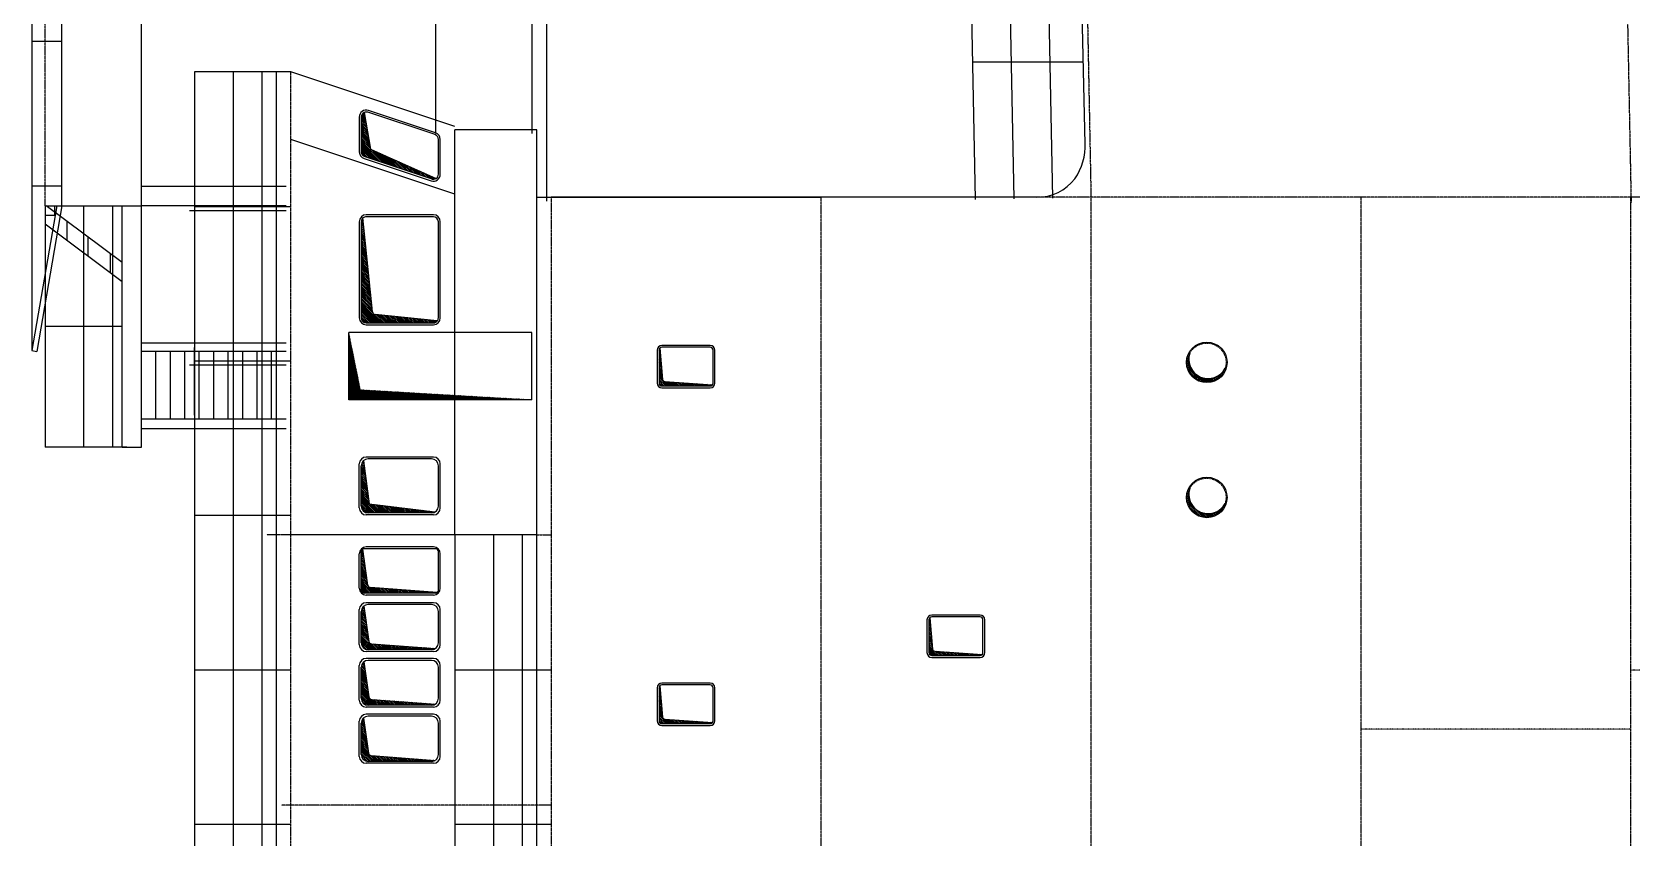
# Model space of a CAD drawing. Header units: millimetres. Extents: x 315178 to 535220, y 80241 to 421603.
# Drawn here: x 405542 to 422127, y 367802 to 376156 of the extents above; entities that cross this region are included whole.
import ezdxf

# ---------------------------------------------------------------- set-up
doc = ezdxf.new("R2010")
doc.units = ezdxf.units.MM
doc.linetypes.add('DASHDOT2', pattern=[12.7, 6.35, -3.175, 0, -3.175])
doc.linetypes.add('HIDDEN2', pattern=[4.7625, 3.175, -1.5875])
for name, color, linetype in [('AUX-013', 7, 'DASHDOT2'), ('DIB-013', 7, 'Continuous'), ('DIB-018', 6, 'Continuous'), ('DIB-035', 1, 'Continuous'), ('DIB-050', 111, 'Continuous'), ('EJES', 6, 'DASHDOT2'), ('OCU-013', 7, 'HIDDEN2'), ('OCU-035', 1, 'HIDDEN2'), ('TEX-018', 6, 'Continuous')]:
    doc.layers.add(name, color=color, linetype=linetype)

# ---------------------------------------------------------------- blocks, each defined once
blk = doc.blocks.new('*X170')
at = {"color": 0}
for p, q in [((-16532, 32259), (-16311, 32480)), ((-16532, 32266), (-16318, 32480)), ((-16532, 32273), (-16325, 32480)), ((-16532, 32280), (-16332, 32480)), ((-16532, 32287), (-16339, 32480)), ((-16532, 32294), (-16346, 32480)), ((-16532, 32301), (-16353, 32480)), ((-16532, 32308), (-16360, 32480)), ((-16532, 32315), (-16367, 32480)), ((-16532, 32322), (-16374, 32480)), ((-16532, 32329), (-16382, 32480)), ((-16532, 32336), (-16389, 32480)), ((-16532, 32343), (-16396, 32480)), ((-16532, 32350), (-16403, 32480)), ((-16532, 32358), (-16410, 32480)), ((-16532, 32365), (-16417, 32480)), ((-16532, 32372), (-16424, 32480)), ((-16532, 32379), (-16431, 32480)), ((-16532, 32386), (-16438, 32480)), ((-16532, 32393), (-16445, 32480)), ((-16532, 32400), (-16452, 32480)), ((-16532, 32407), (-16459, 32480)), ((-16532, 32414), (-16466, 32480)), ((-16532, 32421), (-16473, 32480)), ((-16532, 32428), (-16481, 32480)), ((-16532, 32435), (-16488, 32480)), ((-16532, 32442), (-16495, 32480)), ((-16532, 32449), (-16502, 32480)), ((-16532, 32457), (-16509, 32480)), ((-16532, 32464), (-16516, 32480)), ((-16532, 32471), (-16523, 32480)), ((-16532, 32478), (-16530, 32480)), ((-16532, 32251), (-16428, 32356)), ((-16532, 32244), (-16428, 32348)), ((-16423, 32360), (-16304, 32480)), ((-16415, 32362), (-16297, 32480)), ((-16406, 32364), (-16290, 32480)), ((-16397, 32365), (-16283, 32480)), ((-16388, 32367), (-16275, 32480)), ((-16379, 32369), (-16268, 32480)), ((-16370, 32371), (-16261, 32480)), ((-16361, 32372), (-16254, 32480)), ((-16352, 32374), (-16247, 32480)), ((-16344, 32376), (-16240, 32480)), ((-16335, 32378), (-16233, 32480)), ((-16326, 32380), (-16226, 32480)), ((-16317, 32381), (-16219, 32480)), ((-16308, 32383), (-16212, 32480)), ((-16299, 32385), (-16205, 32480)), ((-16290, 32387), (-16198, 32480)), ((-16282, 32389), (-16191, 32480)), ((-16273, 32390), (-16184, 32480)), ((-16264, 32392), (-16176, 32480)), ((-16255, 32394), (-16169, 32480)), ((-16246, 32396), (-16162, 32480)), ((-16237, 32398), (-16155, 32480)), ((-16228, 32399), (-16148, 32480)), ((-16220, 32401), (-16141, 32480)), ((-16211, 32403), (-16134, 32480)), ((-16202, 32405), (-16127, 32480)), ((-16193, 32407), (-16120, 32480)), ((-16184, 32408), (-16113, 32480)), ((-16175, 32410), (-16106, 32480)), ((-16166, 32412), (-16099, 32480)), ((-16157, 32414), (-16092, 32480)), ((-16149, 32415), (-16085, 32480)), ((-16140, 32417), (-16077, 32480)), ((-16131, 32419), (-16070, 32480)), ((-16122, 32421), (-16063, 32480)), ((-16113, 32423), (-16056, 32480)), ((-16104, 32424), (-16049, 32480)), ((-16095, 32426), (-16042, 32480)), ((-16087, 32428), (-16035, 32480)), ((-16078, 32430), (-16028, 32480)), ((-16069, 32432), (-16021, 32480)), ((-16060, 32433), (-16014, 32480)), ((-16051, 32435), (-16007, 32480)), ((-16042, 32437), (-16000, 32480)), ((-16033, 32439), (-15993, 32480)), ((-16025, 32441), (-15986, 32480)), ((-16016, 32442), (-15978, 32480)), ((-16007, 32444), (-15971, 32480)), ((-15998, 32446), (-15964, 32480)), ((-15989, 32448), (-15957, 32480)), ((-15980, 32450), (-15950, 32480)), ((-15971, 32451), (-15943, 32480)), ((-15962, 32453), (-15936, 32480)), ((-15954, 32455), (-15929, 32480)), ((-15945, 32457), (-15922, 32480)), ((-15936, 32459), (-15915, 32480)), ((-15927, 32460), (-15908, 32480)), ((-15918, 32462), (-15901, 32480)), ((-15909, 32464), (-15894, 32480)), ((-15900, 32466), (-15887, 32480)), ((-15892, 32467), (-15879, 32480)), ((-15883, 32469), (-15872, 32480)), ((-15874, 32471), (-15865, 32480)), ((-15865, 32473), (-15858, 32480)), ((-15856, 32475), (-15851, 32480)), ((-15847, 32476), (-15844, 32480)), ((-15838, 32478), (-15837, 32480)), ((-16532, 32237), (-16428, 32341)), ((-16532, 32230), (-16429, 32333)), ((-16532, 32223), (-16429, 32326)), ((-16532, 32216), (-16430, 32318)), ((-16532, 32209), (-16430, 32311)), ((-16532, 32202), (-16431, 32303)), ((-16532, 32195), (-16431, 32296)), ((-16532, 32188), (-16432, 32288)), ((-16532, 32181), (-16432, 32281)), ((-16532, 32174), (-16432, 32273)), ((-16532, 32167), (-16433, 32266)), ((-16532, 32160), (-16433, 32258)), ((-16532, 32152), (-16434, 32251)), ((-16532, 32145), (-16434, 32243)), ((-16532, 32138), (-16435, 32236)), ((-16532, 32131), (-16435, 32228)), ((-16532, 32124), (-16435, 32221)), ((-16532, 32117), (-16436, 32213)), ((-16532, 32110), (-16436, 32205)), ((-16532, 32103), (-16437, 32198)), ((-16532, 32096), (-16437, 32190)), ((-16532, 32089), (-16438, 32183)), ((-16532, 32082), (-16438, 32175)), ((-16532, 32075), (-16439, 32168)), ((-16532, 32068), (-16439, 32160)), ((-16532, 32061), (-16439, 32153)), ((-16532, 32053), (-16440, 32145)), ((-16532, 32046), (-16440, 32138)), ((-16532, 32039), (-16441, 32130)), ((-16532, 32032), (-16441, 32123)), ((-16532, 32025), (-16442, 32115)), ((-16532, 32018), (-16442, 32108)), ((-16532, 32011), (-16443, 32100)), ((-16532, 32004), (-16443, 32093)), ((-16532, 31997), (-16443, 32085)), ((-16532, 31990), (-16444, 32078)), ((-16532, 31983), (-16444, 32070)), ((-16532, 31976), (-16445, 32063)), ((-16532, 31969), (-16445, 32055)), ((-16532, 31962), (-16446, 32048)), ((-16532, 31954), (-16446, 32040)), ((-16532, 31947), (-16447, 32033)), ((-16532, 31940), (-16447, 32025)), ((-16532, 31933), (-16447, 32018)), ((-16532, 31926), (-16448, 32010)), ((-16532, 31919), (-16448, 32003)), ((-16532, 31912), (-16449, 31995)), ((-16532, 31905), (-16449, 31988)), ((-16532, 31898), (-16450, 31980)), ((-16532, 31891), (-16450, 31973)), ((-16532, 31884), (-16450, 31965)), ((-16532, 31877), (-16451, 31958)), ((-16532, 31870), (-16451, 31950)), ((-16532, 31863), (-16452, 31943)), ((-16532, 31855), (-16452, 31935)), ((-16532, 31848), (-16453, 31928)), ((-16532, 31841), (-16453, 31920)), ((-16532, 31834), (-16454, 31913)), ((-16532, 31827), (-16454, 31905)), ((-16532, 31820), (-16454, 31898)), ((-16532, 31813), (-16455, 31890)), ((-16532, 31806), (-16455, 31882)), ((-16532, 31799), (-16456, 31875)), ((-16532, 31792), (-16456, 31867)), ((-16532, 31785), (-16457, 31860)), ((-16532, 31778), (-16457, 31852)), ((-16532, 31771), (-16458, 31845)), ((-16532, 31764), (-16458, 31837)), ((-16532, 31756), (-16458, 31830)), ((-16532, 31749), (-16459, 31822)), ((-16532, 31742), (-16459, 31815)), ((-16532, 31735), (-16460, 31807)), ((-16532, 31728), (-16460, 31800)), ((-16532, 31721), (-16461, 31792)), ((-16532, 31714), (-16461, 31785)), ((-16532, 31707), (-16462, 31777)), ((-16532, 31700), (-16462, 31770)), ((-16532, 31693), (-16462, 31762)), ((-16532, 31686), (-16463, 31755)), ((-16532, 31679), (-16463, 31747)), ((-16532, 31672), (-16464, 31740)), ((-16532, 31665), (-16464, 31732)), ((-16532, 31657), (-16465, 31725)), ((-16532, 31650), (-16465, 31717)), ((-16532, 31643), (-16465, 31710)), ((-16532, 31636), (-16466, 31702)), ((-16532, 31629), (-16466, 31695)), ((-16532, 31622), (-16467, 31687)), ((-16532, 31615), (-16467, 31680)), ((-16532, 31608), (-16468, 31672)), ((-16532, 31601), (-16468, 31665)), ((-16532, 31594), (-16469, 31657)), ((-16532, 31587), (-16469, 31650)), ((-16532, 31580), (-16469, 31642)), ((-16532, 31573), (-16470, 31635)), ((-16532, 31566), (-16470, 31627)), ((-16532, 31558), (-16471, 31620)), ((-16532, 31551), (-16471, 31612)), ((-16532, 31544), (-16472, 31605)), ((-16532, 31537), (-16472, 31597)), ((-16532, 31530), (-16473, 31590)), ((-16532, 31523), (-16473, 31582)), ((-16532, 31516), (-16473, 31574)), ((-16532, 31509), (-16474, 31567)), ((-16532, 31502), (-16474, 31559)), ((-16532, 31495), (-16475, 31552)), ((-16532, 31488), (-16475, 31544)), ((-16532, 31481), (-16476, 31537)), ((-16532, 31474), (-16476, 31529)), ((-16532, 31467), (-16477, 31522)), ((-16532, 31459), (-16477, 31514)), ((-16532, 31452), (-16477, 31507)), ((-16532, 31445), (-16478, 31499)), ((-16532, 31438), (-16478, 31492)), ((-16532, 31431), (-16479, 31484)), ((-16532, 31424), (-16479, 31477)), ((-16532, 31417), (-16480, 31469)), ((-16532, 31410), (-16480, 31462)), ((-16532, 31403), (-16480, 31454)), ((-16532, 31396), (-16481, 31447)), ((-16532, 31389), (-16481, 31439)), ((-16532, 31382), (-16482, 31432)), ((-16532, 31375), (-16482, 31424)), ((-16532, 31368), (-16483, 31417)), ((-16532, 31360), (-16483, 31409)), ((-16532, 31353), (-16484, 31402)), ((-16532, 31346), (-16484, 31394)), ((-16532, 31339), (-16484, 31387)), ((-16532, 31332), (-16485, 31379)), ((-16532, 31325), (-16485, 31372)), ((-16532, 31318), (-16486, 31364)), ((-16532, 31311), (-16486, 31357)), ((-16532, 31304), (-16487, 31349)), ((-16532, 31297), (-16487, 31342)), ((-16532, 31290), (-16488, 31334)), ((-16532, 31283), (-16488, 31327)), ((-16532, 31276), (-16488, 31319)), ((-16532, 31269), (-16489, 31312)), ((-16532, 31262), (-16489, 31304)), ((-16532, 31254), (-16490, 31297)), ((-16532, 31247), (-16490, 31289)), ((-16532, 31240), (-16491, 31282)), ((-16532, 31233), (-16491, 31274)), ((-16532, 31226), (-16492, 31266)), ((-16532, 31219), (-16492, 31259)), ((-16532, 31212), (-16492, 31251)), ((-16532, 31205), (-16493, 31244)), ((-16532, 31198), (-16493, 31236)), ((-16532, 31191), (-16494, 31229)), ((-16532, 31184), (-16494, 31221)), ((-16532, 31177), (-16495, 31214)), ((-16532, 31170), (-16495, 31206)), ((-16532, 31163), (-16495, 31199)), ((-16532, 31155), (-16496, 31191)), ((-16532, 31148), (-16496, 31184)), ((-16532, 31141), (-16497, 31176)), ((-16532, 31134), (-16497, 31169)), ((-16532, 31127), (-16498, 31161)), ((-16532, 31120), (-16498, 31154)), ((-16532, 31113), (-16499, 31146)), ((-16532, 31106), (-16499, 31139)), ((-16532, 31099), (-16499, 31131)), ((-16532, 31092), (-16500, 31124)), ((-16532, 31085), (-16500, 31116)), ((-16532, 31078), (-16501, 31109)), ((-16532, 31071), (-16501, 31101)), ((-16532, 31064), (-16502, 31094)), ((-16532, 31056), (-16502, 31086)), ((-16532, 31049), (-16503, 31079)), ((-16532, 31042), (-16503, 31071)), ((-16532, 31035), (-16503, 31064)), ((-16532, 31028), (-16504, 31056)), ((-16532, 31021), (-16504, 31049)), ((-16532, 31014), (-16505, 31041)), ((-16532, 31007), (-16505, 31034)), ((-16532, 31000), (-16506, 31026)), ((-16532, 30993), (-16506, 31019)), ((-16532, 30986), (-16507, 31011)), ((-16532, 30979), (-16507, 31004)), ((-16532, 30972), (-16507, 30996)), ((-16532, 30965), (-16508, 30989)), ((-16532, 30957), (-16508, 30981)), ((-16532, 30950), (-16509, 30974)), ((-16532, 30943), (-16509, 30966)), ((-16532, 30936), (-16510, 30958)), ((-16532, 30929), (-16510, 30951)), ((-16532, 30922), (-16510, 30943)), ((-16532, 30915), (-16511, 30936)), ((-16532, 30908), (-16511, 30928)), ((-16532, 30901), (-16512, 30921)), ((-16532, 30894), (-16512, 30913)), ((-16532, 30887), (-16513, 30906)), ((-16532, 30880), (-16513, 30898)), ((-16532, 30873), (-16514, 30891)), ((-16532, 30866), (-16514, 30883)), ((-16532, 30858), (-16514, 30876)), ((-16532, 30851), (-16515, 30868)), ((-16532, 30844), (-16515, 30861)), ((-16532, 30837), (-16516, 30853)), ((-16532, 30830), (-16516, 30846)), ((-16532, 30823), (-16517, 30838)), ((-16532, 30816), (-16517, 30831)), ((-16532, 30809), (-16518, 30823)), ((-16532, 30802), (-16518, 30816)), ((-16532, 30795), (-16518, 30808)), ((-16532, 30788), (-16519, 30801)), ((-16532, 30781), (-16519, 30793)), ((-16532, 30774), (-16520, 30786)), ((-16532, 30767), (-16520, 30778)), ((-16532, 30759), (-16521, 30771)), ((-16532, 30752), (-16521, 30763)), ((-16532, 30745), (-16522, 30756)), ((-16532, 30738), (-16522, 30748)), ((-16532, 30731), (-16522, 30741)), ((-16532, 30724), (-16523, 30733)), ((-16532, 30717), (-16523, 30726)), ((-16532, 30710), (-16524, 30718)), ((-16532, 30703), (-16524, 30711)), ((-16532, 30696), (-16525, 30703)), ((-16532, 30689), (-16525, 30696)), ((-16532, 30682), (-16525, 30688)), ((-16532, 30675), (-16526, 30681)), ((-16532, 30668), (-16526, 30673)), ((-16532, 30660), (-16527, 30666)), ((-16532, 30653), (-16527, 30658)), ((-16532, 30646), (-16528, 30650)), ((-16532, 30639), (-16528, 30643)), ((-16532, 30632), (-16529, 30635)), ((-16532, 30625), (-16529, 30628)), ((-16532, 30618), (-16529, 30620)), ((-16532, 30611), (-16530, 30613)), ((-16532, 30604), (-16530, 30605)), ((-16532, 30597), (-16531, 30598)), ((-16532, 30590), (-16531, 30590)), ((-16532, 30583), (-16532, 30583))]:
    blk.add_line(p, q, dxfattribs=at)
blk = doc.blocks.new('HELIPER')
at = {"layer": 'DIB-013'}
for p, q in [((5711, 31550), (661, 31550)), ((5711, 30550), (661, 30550)), ((5711, 30400), (-39, 30400))]:
    blk.add_line(p, q, dxfattribs=at)
at = {"layer": 'DIB-018'}
for p, q in [((-1589, 35736), (-1597, 35686)), ((-89, 35425), (-1597, 35686)), ((18811, 35736), (-1589, 35736)), ((-89, 35476), (-1589, 35736)), ((115, 35425), (115, 35736)), ((1615, 35425), (1615, 35736)), ((-2589, 34800), (-2589, 35600)), ((-1339, 35600), (-2589, 35600)), ((-2589, 34750), (-2589, 35550)), ((-1339, 34800), (-1339, 35600)), ((-1339, 34800), (-1339, 35600)), ((-89, 35600), (-1339, 35600)), ((-1339, 34800), (-1339, 35550)), ((-1339, 34800), (-1339, 35550)), ((-877, 34800), (-277, 35600)), ((-676, 34800), (-89, 35587)), ((-189, 35500), (-189, 35600)), ((-89, 35500), (-189, 35500)), ((-89, 35600), (-89, 34600)), ((-247, 35375), (-447, 35375)), ((-89, 35425), (17673, 35425)), ((-1339, 35200), (-2589, 35200)), ((-89, 35200), (-1339, 35200)), ((-413, 35200), (-613, 35200)), ((-410, 35155), (-610, 35155)), ((-1339, 34900), (-2589, 34900)), ((-89, 34900), (-1339, 34900)), ((-583, 34925), (-783, 34925)), ((-2589, 34800), (-2589, 34600)), ((-2589, 34800), (-2589, 34600)), ((-2589, 34800), (-89, 34800)), ((-2589, 34800), (-89, 34800)), ((-2589, 34600), (-89, 34600)), ((-2589, 34600), (-89, 34600)), ((-2396, 34600), (-2396, 33100)), ((-2396, 34600), (-2396, 33100)), ((-2296, 34600), (-2296, 33100)), ((-2296, 34600), (-2296, 33100)), ((-1596, 34600), (-1596, 33100)), ((-1596, 34600), (-1596, 33100)), ((-1508, 34600), (-1508, 33100)), ((-1508, 34600), (-1508, 33100)), ((-89, 33100), (-89, 34600)), ((-89, 33100), (-89, 34600)), ((-89, 33150), (-89, 34600)), ((-89, 34600), (411, 34600)), ((111, 33100), (111, 34600)), ((111, 33100), (111, 34600)), ((111, 33150), (111, 34600)), ((411, 34600), (22061, 34600)), ((-2296, 34450), (-1596, 34450)), ((-2296, 34450), (-1596, 34450)), ((-2296, 34300), (-1596, 34300)), ((-2296, 34300), (-1596, 34300)), ((-2296, 34150), (-1596, 34150)), ((-2296, 34150), (-1596, 34150)), ((-1739, 33100), (-1739, 34100)), ((-139, 33100), (-139, 34100)), ((-2296, 34000), (-1596, 34000)), ((-2296, 34000), (-1596, 34000)), ((-2296, 33850), (-1596, 33850)), ((-2296, 33850), (-1596, 33850)), ((-2296, 33700), (-1596, 33700)), ((-2296, 33700), (-1596, 33700)), ((-2296, 33550), (-1596, 33550)), ((-2296, 33550), (-1596, 33550)), ((-2296, 33400), (-1596, 33400)), ((-2296, 33400), (-1596, 33400)), ((-2296, 33250), (-1596, 33250))]:
    blk.add_line(p, q, dxfattribs=at)
at = {"layer": 'OCU-013'}
blk.add_line((-89, 35600), (13491, 35600), dxfattribs=at)
blk = doc.blocks.new('*X183')
at = {"color": 0}
for p, q in [((204845, 552176), (205068, 552399)), ((204854, 552202), (205050, 552399)), ((204863, 552229), (205032, 552399)), ((204871, 552255), (205015, 552399)), ((204880, 552282), (204997, 552399)), ((204889, 552308), (204979, 552399)), ((204898, 552335), (204962, 552399)), ((204907, 552361), (204942, 552396)), ((204990, 552303), (205085, 552399)), ((205011, 552306), (205103, 552399)), ((205032, 552310), (205121, 552399)), ((205054, 552314), (205138, 552399)), ((205075, 552317), (205156, 552399)), ((205096, 552321), (205174, 552399)), ((205118, 552325), (205191, 552399)), ((205139, 552328), (205209, 552399)), ((205160, 552332), (205227, 552399)), ((205182, 552336), (205244, 552399)), ((205203, 552339), (205262, 552399)), ((205224, 552343), (205280, 552399)), ((205246, 552347), (205298, 552399)), ((205267, 552350), (205315, 552399)), ((205288, 552354), (205331, 552397)), ((205310, 552358), (205344, 552392)), ((205331, 552361), (205354, 552384)), ((205352, 552365), (205362, 552374)), ((204792, 552017), (204909, 552134)), ((204801, 552043), (204923, 552166)), ((204810, 552070), (204938, 552198)), ((204818, 552096), (204952, 552230)), ((204827, 552123), (204966, 552262)), ((204836, 552149), (204980, 552294)), ((204748, 551884), (204837, 551974)), ((204756, 551911), (204852, 552006)), ((204765, 551937), (204866, 552038)), ((204774, 551964), (204880, 552070)), ((204783, 551990), (204895, 552102)), ((204703, 551751), (204766, 551814)), ((204712, 551778), (204780, 551846)), ((204721, 551804), (204794, 551878)), ((204730, 551831), (204809, 551910)), ((204739, 551858), (204823, 551942)), ((204673, 551650), (204708, 551686)), ((204675, 551635), (204694, 551654)), ((204677, 551672), (204723, 551718)), ((204686, 551698), (204737, 551750)), ((204695, 551725), (204751, 551782))]:
    blk.add_line(p, q, dxfattribs=at)
blk = doc.blocks.new('*X184')
at = {"color": 0}
for p, q in [((203185, 552195), (203388, 552399)), ((203185, 552213), (203371, 552399)), ((203185, 552230), (203353, 552399)), ((203185, 552248), (203335, 552399)), ((203185, 552266), (203318, 552399)), ((203185, 552283), (203300, 552399)), ((203185, 552301), (203282, 552399)), ((203185, 552319), (203265, 552399)), ((203185, 552336), (203247, 552399)), ((203185, 552355), (203229, 552398)), ((203286, 552278), (203406, 552399)), ((203308, 552283), (203424, 552399)), ((203328, 552285), (203441, 552399)), ((203348, 552287), (203459, 552399)), ((203367, 552289), (203477, 552399)), ((203387, 552291), (203494, 552399)), ((203407, 552293), (203512, 552399)), ((203426, 552295), (203530, 552399)), ((203446, 552297), (203547, 552399)), ((203466, 552299), (203565, 552399)), ((203485, 552301), (203583, 552399)), ((203505, 552303), (203600, 552399)), ((203525, 552305), (203618, 552399)), ((203544, 552307), (203636, 552399)), ((203564, 552309), (203653, 552399)), ((203584, 552311), (203671, 552399)), ((203603, 552313), (203689, 552399)), ((203623, 552315), (203707, 552399)), ((203643, 552317), (203724, 552399)), ((203662, 552319), (203742, 552399)), ((203682, 552321), (203760, 552399)), ((203702, 552323), (203777, 552399)), ((203721, 552325), (203795, 552399)), ((203741, 552327), (203813, 552399)), ((203761, 552329), (203830, 552399)), ((203780, 552331), (203848, 552399)), ((203800, 552333), (203866, 552399)), ((203820, 552335), (203883, 552399)), ((203839, 552337), (203901, 552399)), ((203859, 552339), (203919, 552399)), ((203879, 552341), (203936, 552399)), ((203898, 552343), (203954, 552399)), ((203918, 552345), (203972, 552399)), ((203938, 552347), (203989, 552399)), ((203957, 552349), (204007, 552399)), ((203977, 552351), (204025, 552399)), ((203997, 552353), (204042, 552399)), ((204016, 552355), (204060, 552399)), ((204036, 552357), (204078, 552399)), ((204056, 552359), (204095, 552399)), ((204075, 552361), (204113, 552399)), ((204095, 552363), (204131, 552399)), ((204115, 552365), (204148, 552399)), ((204134, 552367), (204166, 552399)), ((204154, 552369), (204184, 552399)), ((204174, 552371), (204201, 552399)), ((204193, 552373), (204219, 552399)), ((204213, 552375), (204237, 552398)), ((204233, 552377), (204251, 552395)), ((204252, 552379), (204263, 552389)), ((204272, 552381), (204272, 552381)), ((203185, 552177), (203275, 552268)), ((203185, 552160), (203270, 552245)), ((203185, 552142), (203268, 552225)), ((203185, 552124), (203266, 552205)), ((203185, 552106), (203264, 552186)), ((203185, 552089), (203262, 552166)), ((203185, 552071), (203260, 552146)), ((203185, 552053), (203258, 552126)), ((203185, 552036), (203256, 552107)), ((203185, 552018), (203254, 552087)), ((203185, 552000), (203251, 552067)), ((203185, 551983), (203249, 552047)), ((203185, 551965), (203247, 552028)), ((203185, 551947), (203245, 552008)), ((203185, 551930), (203243, 551988)), ((203185, 551912), (203241, 551968)), ((203185, 551894), (203239, 551949)), ((203185, 551877), (203237, 551929)), ((203185, 551859), (203235, 551909)), ((203185, 551841), (203233, 551890)), ((203185, 551824), (203231, 551870)), ((203185, 551806), (203229, 551850)), ((203185, 551788), (203227, 551830)), ((203185, 551771), (203225, 551811)), ((203185, 551753), (203222, 551791)), ((203185, 551735), (203220, 551771)), ((203185, 551718), (203218, 551751)), ((203185, 551700), (203216, 551732)), ((203185, 551682), (203214, 551712)), ((203185, 551665), (203212, 551692)), ((203185, 551647), (203210, 551672)), ((203188, 551632), (203208, 551653)), ((203194, 551621), (203206, 551633)), ((203202, 551611), (203204, 551613))]:
    blk.add_line(p, q, dxfattribs=at)
blk = doc.blocks.new('*X185')
at = {"color": 0}
for p, q in [((198638, 552262), (198774, 552399)), ((198638, 552280), (198757, 552399)), ((198638, 552298), (198739, 552399)), ((198638, 552315), (198721, 552399)), ((198638, 552333), (198703, 552398)), ((198638, 552244), (198702, 552308)), ((198645, 552358), (198679, 552392)), ((198714, 552320), (198792, 552399)), ((198737, 552326), (198810, 552399)), ((198758, 552329), (198827, 552399)), ((198778, 552332), (198845, 552399)), ((198799, 552335), (198863, 552399)), ((198820, 552338), (198881, 552399)), ((198840, 552341), (198898, 552399)), ((198861, 552344), (198916, 552399)), ((198882, 552347), (198934, 552399)), ((198903, 552350), (198951, 552399)), ((198923, 552353), (198969, 552399)), ((198944, 552356), (198987, 552399)), ((198965, 552359), (199004, 552399)), ((198986, 552362), (199022, 552399)), ((199006, 552365), (199039, 552398)), ((199027, 552368), (199055, 552396)), ((199048, 552371), (199067, 552391)), ((199068, 552374), (199078, 552384)), ((198638, 552227), (198697, 552286)), ((198638, 552209), (198696, 552267)), ((198638, 552191), (198695, 552248)), ((198638, 552174), (198693, 552229)), ((198638, 552156), (198692, 552210)), ((198638, 552138), (198690, 552191)), ((198638, 552121), (198689, 552172)), ((198638, 552103), (198687, 552152)), ((198638, 552085), (198686, 552133)), ((198638, 552068), (198685, 552114)), ((198638, 552050), (198683, 552095)), ((198638, 552032), (198682, 552076)), ((198638, 552015), (198680, 552057)), ((198638, 551997), (198679, 552038)), ((198638, 551979), (198678, 552019)), ((198638, 551962), (198676, 552000)), ((198638, 551944), (198675, 551981)), ((198638, 551926), (198673, 551962)), ((198638, 551909), (198672, 551942)), ((198638, 551891), (198670, 551923)), ((198638, 551873), (198669, 551904)), ((198638, 551856), (198668, 551885)), ((198638, 551838), (198666, 551866)), ((198638, 551820), (198665, 551847)), ((198638, 551803), (198663, 551828)), ((198638, 551785), (198662, 551809)), ((198638, 551767), (198661, 551790)), ((198638, 551750), (198659, 551771)), ((198638, 551732), (198658, 551751)), ((198638, 551714), (198656, 551732)), ((198638, 551696), (198655, 551713)), ((198638, 551679), (198653, 551694)), ((198639, 551662), (198652, 551675)), ((198642, 551647), (198651, 551656)), ((198647, 551635), (198649, 551637))]:
    blk.add_line(p, q, dxfattribs=at)
blk = doc.blocks.new('*X186')
at = {"color": 0}
for p, q in [((199220, 552244), (199375, 552399)), ((199220, 552261), (199358, 552399)), ((199220, 552279), (199340, 552399)), ((199220, 552297), (199322, 552399)), ((199220, 552314), (199305, 552399)), ((199221, 552332), (199287, 552398)), ((199227, 552356), (199263, 552392)), ((199315, 552320), (199393, 552399)), ((199336, 552323), (199411, 552399)), ((199356, 552326), (199429, 552399)), ((199377, 552329), (199446, 552399)), ((199398, 552332), (199464, 552399)), ((199419, 552336), (199482, 552399)), ((199439, 552339), (199499, 552399)), ((199460, 552342), (199517, 552399)), ((199481, 552345), (199535, 552399)), ((199501, 552348), (199552, 552399)), ((199522, 552351), (199570, 552399)), ((199543, 552354), (199588, 552399)), ((199564, 552357), (199605, 552399)), ((199584, 552360), (199622, 552398)), ((199605, 552363), (199637, 552395)), ((199626, 552366), (199649, 552389)), ((199647, 552369), (199659, 552382)), ((199667, 552372), (199668, 552373)), ((199220, 552226), (199281, 552286)), ((199220, 552208), (199279, 552267)), ((199220, 552190), (199278, 552248)), ((199220, 552173), (199277, 552229)), ((199220, 552155), (199275, 552210)), ((199220, 552137), (199274, 552191)), ((199220, 552120), (199272, 552172)), ((199220, 552102), (199271, 552153)), ((199220, 552084), (199270, 552133)), ((199220, 552067), (199268, 552114)), ((199220, 552049), (199267, 552095)), ((199220, 552031), (199265, 552076)), ((199220, 552014), (199264, 552057)), ((199220, 551996), (199262, 552038)), ((199220, 551978), (199261, 552019)), ((199220, 551961), (199260, 552000)), ((199220, 551943), (199258, 551981)), ((199220, 551925), (199257, 551962)), ((199220, 551908), (199255, 551943)), ((199220, 551890), (199254, 551923)), ((199220, 551872), (199252, 551904)), ((199220, 551855), (199251, 551885)), ((199220, 551837), (199250, 551866)), ((199220, 551819), (199248, 551847)), ((199220, 551802), (199247, 551828)), ((199220, 551784), (199245, 551809)), ((199220, 551766), (199244, 551790)), ((199220, 551749), (199243, 551771)), ((199220, 551731), (199241, 551752)), ((199220, 551713), (199240, 551732)), ((199220, 551696), (199238, 551713)), ((199220, 551678), (199237, 551694)), ((199221, 551661), (199235, 551675)), ((199225, 551647), (199234, 551656)), ((199230, 551634), (199233, 551637))]:
    blk.add_line(p, q, dxfattribs=at)
blk = doc.blocks.new('*X187')
at = {"color": 0}
for p, q in [((199796, 552254), (199941, 552399)), ((199796, 552271), (199923, 552399)), ((199796, 552289), (199906, 552399)), ((199796, 552307), (199888, 552399)), ((199796, 552325), (199870, 552399)), ((199799, 552344), (199851, 552396)), ((199879, 552318), (199959, 552399)), ((199900, 552322), (199977, 552399)), ((199920, 552325), (199994, 552399)), ((199941, 552328), (200012, 552399)), ((199962, 552331), (200030, 552399)), ((199983, 552334), (200047, 552399)), ((200003, 552337), (200065, 552399)), ((200024, 552340), (200083, 552399)), ((200045, 552343), (200100, 552399)), ((200066, 552346), (200118, 552399)), ((200086, 552349), (200136, 552399)), ((200107, 552352), (200153, 552399)), ((200128, 552355), (200171, 552399)), ((200148, 552358), (200189, 552399)), ((200169, 552361), (200205, 552397)), ((200190, 552364), (200219, 552393)), ((200211, 552367), (200230, 552387)), ((200231, 552371), (200240, 552380)), ((199796, 552236), (199857, 552297)), ((199796, 552218), (199855, 552277)), ((199796, 552201), (199854, 552258)), ((199796, 552183), (199852, 552239)), ((199796, 552165), (199851, 552220)), ((199796, 552148), (199850, 552201)), ((199796, 552130), (199848, 552182)), ((199796, 552112), (199847, 552163)), ((199796, 552095), (199845, 552144)), ((199796, 552077), (199844, 552124)), ((199796, 552059), (199842, 552105)), ((199796, 552042), (199841, 552086)), ((199796, 552024), (199840, 552067)), ((199796, 552006), (199838, 552048)), ((199796, 551989), (199837, 552029)), ((199796, 551971), (199835, 552010)), ((199796, 551953), (199834, 551991)), ((199796, 551936), (199833, 551972)), ((199796, 551918), (199831, 551953)), ((199796, 551900), (199830, 551934)), ((199796, 551883), (199828, 551914)), ((199796, 551865), (199827, 551895)), ((199796, 551847), (199825, 551876)), ((199796, 551830), (199824, 551857)), ((199796, 551812), (199823, 551838)), ((199796, 551794), (199821, 551819)), ((199796, 551777), (199820, 551800)), ((199796, 551759), (199818, 551781)), ((199796, 551741), (199817, 551762)), ((199796, 551723), (199815, 551743)), ((199796, 551706), (199814, 551723)), ((199796, 551688), (199813, 551704)), ((199796, 551670), (199811, 551685)), ((199798, 551655), (199810, 551666)), ((199803, 551641), (199808, 551647))]:
    blk.add_line(p, q, dxfattribs=at)
blk = doc.blocks.new('*X188')
at = {"color": 0}
for p, q in [((200382, 552273), (200507, 552399)), ((200382, 552291), (200489, 552399)), ((200382, 552309), (200472, 552399)), ((200382, 552326), (200454, 552399)), ((200382, 552344), (200436, 552399)), ((200382, 552362), (200418, 552399)), ((200382, 552256), (200448, 552322)), ((200385, 552383), (200397, 552395)), ((200450, 552324), (200525, 552399)), ((200477, 552333), (200542, 552399)), ((200497, 552336), (200560, 552399)), ((200518, 552338), (200578, 552399)), ((200538, 552341), (200595, 552399)), ((200558, 552344), (200613, 552399)), ((200579, 552347), (200631, 552399)), ((200599, 552350), (200648, 552399)), ((200620, 552353), (200666, 552399)), ((200640, 552355), (200684, 552399)), ((200661, 552358), (200701, 552399)), ((200681, 552361), (200719, 552399)), ((200702, 552364), (200737, 552399)), ((200722, 552367), (200754, 552399)), ((200743, 552369), (200772, 552399)), ((200763, 552372), (200790, 552399)), ((200784, 552375), (200807, 552399)), ((200804, 552378), (200823, 552396)), ((200825, 552381), (200834, 552389)), ((200382, 552238), (200440, 552296)), ((200382, 552220), (200438, 552277)), ((200382, 552203), (200437, 552258)), ((200382, 552185), (200435, 552239)), ((200382, 552167), (200434, 552219)), ((200382, 552150), (200432, 552200)), ((200382, 552132), (200431, 552181)), ((200382, 552114), (200430, 552162)), ((200382, 552097), (200428, 552143)), ((200382, 552079), (200427, 552124)), ((200382, 552061), (200425, 552105)), ((200382, 552044), (200424, 552086)), ((200382, 552026), (200423, 552067)), ((200382, 552008), (200421, 552048)), ((200382, 551990), (200420, 552029)), ((200382, 551973), (200418, 552009)), ((200382, 551955), (200417, 551990)), ((200382, 551937), (200415, 551971)), ((200382, 551920), (200414, 551952)), ((200382, 551902), (200413, 551933)), ((200382, 551884), (200411, 551914)), ((200382, 551867), (200410, 551895)), ((200382, 551849), (200408, 551876)), ((200382, 551831), (200407, 551857)), ((200382, 551814), (200405, 551838)), ((200382, 551796), (200404, 551818)), ((200382, 551778), (200403, 551799)), ((200382, 551761), (200401, 551780)), ((200382, 551743), (200400, 551761)), ((200382, 551725), (200398, 551742)), ((200382, 551708), (200397, 551723)), ((200382, 551690), (200396, 551704)), ((200382, 551672), (200394, 551685)), ((200382, 551655), (200393, 551666)), ((200382, 551637), (200391, 551647)), ((200383, 551620), (200390, 551627))]:
    blk.add_line(p, q, dxfattribs=at)
blk = doc.blocks.new('*X189')
at = {"color": 0}
for p, q in [((201214, 552239), (201373, 552399)), ((201214, 552257), (201355, 552399)), ((201214, 552274), (201338, 552399)), ((201214, 552292), (201320, 552399)), ((201214, 552310), (201302, 552399)), ((201214, 552327), (201285, 552399)), ((201214, 552221), (201307, 552314)), ((201217, 552349), (201264, 552395)), ((201309, 552317), (201391, 552399)), ((201329, 552319), (201408, 552399)), ((201349, 552322), (201426, 552399)), ((201370, 552324), (201444, 552399)), ((201390, 552327), (201461, 552399)), ((201410, 552330), (201479, 552399)), ((201431, 552332), (201497, 552399)), ((201451, 552335), (201514, 552399)), ((201471, 552337), (201532, 552399)), ((201491, 552340), (201550, 552399)), ((201512, 552343), (201568, 552399)), ((201532, 552345), (201585, 552399)), ((201552, 552348), (201603, 552399)), ((201573, 552351), (201621, 552399)), ((201593, 552353), (201638, 552399)), ((201613, 552356), (201656, 552399)), ((201633, 552358), (201674, 552399)), ((201654, 552361), (201691, 552399)), ((201674, 552364), (201709, 552398)), ((201694, 552366), (201723, 552395)), ((201715, 552369), (201736, 552390)), ((201735, 552371), (201746, 552383)), ((201755, 552374), (201755, 552374)), ((201214, 552204), (201304, 552294)), ((201214, 552186), (201302, 552274)), ((201214, 552168), (201299, 552254)), ((201214, 552151), (201297, 552234)), ((201214, 552133), (201294, 552214)), ((201214, 552115), (201292, 552193)), ((201214, 552098), (201289, 552173)), ((201214, 552080), (201287, 552153)), ((201214, 552062), (201284, 552133)), ((201214, 552045), (201282, 552113)), ((201214, 552027), (201279, 552093)), ((201214, 552009), (201277, 552073)), ((201214, 551992), (201274, 552052)), ((201214, 551974), (201272, 552032)), ((201214, 551956), (201269, 552012)), ((201214, 551939), (201267, 551992)), ((201214, 551921), (201264, 551972)), ((201214, 551903), (201262, 551952)), ((201214, 551886), (201260, 551931)), ((201214, 551868), (201257, 551911)), ((201214, 551850), (201255, 551891)), ((201214, 551832), (201252, 551871)), ((201214, 551815), (201250, 551851)), ((201214, 551797), (201247, 551831)), ((201214, 551779), (201245, 551811)), ((201214, 551762), (201242, 551790)), ((201214, 551744), (201240, 551770)), ((201214, 551726), (201237, 551750)), ((201214, 551709), (201235, 551730)), ((201214, 551691), (201232, 551710)), ((201214, 551673), (201230, 551690)), ((201215, 551657), (201227, 551669)), ((201219, 551643), (201225, 551649))]:
    blk.add_line(p, q, dxfattribs=at)
blk = doc.blocks.new('*X190')
at = {"color": 0}
for p, q in [((195529, 549224), (195615, 549310)), ((195529, 549241), (195597, 549310)), ((195529, 549259), (195580, 549310)), ((195529, 549277), (195562, 549310)), ((195529, 549206), (195573, 549250)), ((195529, 549188), (195572, 549231)), ((195529, 549171), (195571, 549212)), ((195529, 549153), (195569, 549193)), ((195529, 549135), (195568, 549174)), ((195529, 549118), (195566, 549155)), ((195595, 549272), (195633, 549310)), ((195615, 549274), (195650, 549310)), ((195634, 549276), (195668, 549310)), ((195654, 549278), (195686, 549310)), ((195673, 549279), (195703, 549310)), ((195692, 549281), (195721, 549310)), ((195712, 549283), (195739, 549310)), ((195731, 549285), (195756, 549310)), ((195751, 549287), (195774, 549310)), ((195770, 549288), (195792, 549310)), ((195790, 549290), (195809, 549310)), ((195809, 549292), (195827, 549310)), ((195829, 549294), (195845, 549310)), ((195848, 549295), (195862, 549310)), ((195868, 549297), (195880, 549310)), ((195887, 549299), (195898, 549310)), ((195906, 549301), (195912, 549307)), ((195529, 549100), (195565, 549136)), ((195529, 549082), (195564, 549117)), ((195529, 549065), (195562, 549098)), ((195529, 549047), (195561, 549079)), ((195529, 549029), (195560, 549060)), ((195529, 549012), (195558, 549041)), ((195529, 548994), (195557, 549022)), ((195529, 548976), (195556, 549003)), ((195529, 548959), (195554, 548984)), ((195529, 548941), (195553, 548965)), ((195529, 548923), (195552, 548946)), ((195529, 548905), (195550, 548927)), ((195529, 548888), (195549, 548908)), ((195529, 548870), (195548, 548889)), ((195529, 548852), (195546, 548870)), ((195529, 548835), (195545, 548851)), ((195529, 548817), (195544, 548832)), ((195529, 548799), (195542, 548813)), ((195529, 548782), (195541, 548794)), ((195532, 548767), (195539, 548775))]:
    blk.add_line(p, q, dxfattribs=at)
blk = doc.blocks.new('*X191')
at = {"color": 0}
for p, q in [((186474, 543634), (186515, 543675)), ((186476, 543653), (186527, 543705)), ((186480, 543675), (186628, 543823)), ((186488, 543700), (186603, 543815)), ((186506, 543736), (186567, 543797)), ((186617, 543794), (186650, 543827)), ((186646, 543806), (186669, 543828)), ((186670, 543812), (186686, 543828)), ((186690, 543814), (186702, 543827)), ((186708, 543815), (186717, 543824)), ((186725, 543814), (186731, 543820)), ((186741, 543812), (186745, 543816)), ((186755, 543809), (186757, 543811)), ((186475, 543617), (186510, 543652)), ((186476, 543601), (186507, 543631)), ((186479, 543586), (186506, 543613)), ((186483, 543572), (186507, 543596)), ((186487, 543558), (186509, 543580)), ((186492, 543546), (186512, 543566)), ((186498, 543534), (186516, 543552)), ((186505, 543523), (186521, 543539)), ((186512, 543512), (186527, 543527)), ((186519, 543502), (186533, 543516)), ((186528, 543493), (186539, 543505)), ((186536, 543484), (186547, 543494)), ((186546, 543475), (186555, 543485)), ((186556, 543468), (186563, 543475)), ((186566, 543460), (186572, 543467)), ((186577, 543454), (186582, 543459)), ((186589, 543448), (186592, 543451)), ((186601, 543442), (186603, 543444))]:
    blk.add_line(p, q, dxfattribs=at)

msp = doc.modelspace()

# ---------------------------------------------------------------- linework, layer by layer
at = {"layer": 'AUX-013'}
for p, q in [((430667, 369543), (422127, 369543)), ((422127, 368929), (419327, 368929))]:
    msp.add_line(p, q, dxfattribs=at)
at = {"layer": 'DIB-013'}
for p, q in [((408988, 375323), (409054, 374942)), ((409054, 374942), (409733, 374638)), ((409074, 373256), (408975, 374230)), ((409745, 373161), (409100, 373229)), ((412054, 372878), (412083, 372555)), ((412107, 372532), (412598, 372498)), ((408982, 371713), (409039, 371264)), ((409039, 371264), (409721, 371181)), ((409024, 370424), (408973, 370796)), ((409746, 370346), (409052, 370398)), ((408983, 370204), (409037, 369839)), ((414853, 370084), (414883, 369760)), ((409064, 369814), (409728, 369765)), ((414906, 369738), (415397, 369703)), ((408983, 369627), (409037, 369264)), ((412054, 369378), (412083, 369055)), ((409064, 369239), (409728, 369190)), ((408979, 369044), (409032, 368681)), ((412107, 369032), (412598, 368998)), ((409060, 368656), (409723, 368606))]:
    msp.add_line(p, q, dxfattribs=at)
for centre, radius, start, end in [((409103, 373259), 30, 185.7615, 264.0199), ((417741, 372764), 200, 162.1469, 332.2076), ((412108, 372557), 25, 185.2217, 265.9419), ((417741, 371364), 200, 162.1469, 332.2076), ((409054, 370428), 30, 187.8207, 265.7461), ((409066, 369844), 30, 188.3726, 265.7493), ((414908, 369763), 25, 185.2217, 265.9419), ((409066, 369269), 30, 188.3726, 265.7493), ((412108, 369057), 25, 185.2217, 265.9419), ((409062, 368686), 30, 188.3726, 265.7493)]:
    msp.add_arc(centre, radius, start, end, dxfattribs=at)
at = {"layer": 'DIB-018'}
for p, q in [((415231, 379253), (415326, 374420)), ((415638, 378926), (415726, 374428)), ((416048, 378376), (416126, 374435)), ((416446, 375843), (415298, 375843)), ((407227, 375743), (407227, 355049)), ((408227, 375743), (407227, 375743)), ((407627, 375743), (407627, 355049)), ((407927, 375743), (407927, 355049)), ((408127, 375743), (407977, 375743)), ((409728, 375112), (409032, 375344)), ((408937, 375275), (408937, 374914)), ((408957, 375275), (408957, 374914)), ((409722, 375093), (409026, 375325)), ((409757, 374682), (409757, 375043)), ((409777, 374682), (409777, 375043)), ((409927, 370943), (409927, 375143)), ((408986, 374846), (409682, 374614)), ((408993, 374865), (409689, 374633)), ((408937, 374190), (408937, 373194)), ((408957, 374190), (408957, 373194)), ((409705, 374262), (409009, 374262)), ((409705, 374242), (409009, 374242)), ((409757, 373194), (409757, 374190)), ((409777, 373194), (409777, 374190)), ((410727, 373043), (408827, 373043)), ((408827, 372343), (408827, 373043)), ((409009, 373142), (409705, 373142)), ((409009, 373122), (409705, 373122)), ((410727, 372343), (410727, 373043)), ((412026, 372858), (412026, 372518)), ((412046, 372858), (412046, 372518)), ((412576, 372908), (412076, 372908)), ((412576, 372888), (412076, 372888)), ((412606, 372518), (412606, 372858)), ((412626, 372518), (412626, 372858)), ((408227, 372743), (407227, 372743)), ((412076, 372488), (412576, 372488)), ((412076, 372468), (412576, 372468)), ((410727, 372343), (408827, 372343)), ((409705, 371751), (409009, 371751)), ((409685, 371731), (409029, 371731)), ((408937, 371223), (408937, 371679)), ((408957, 371243), (408957, 371659)), ((409757, 371243), (409757, 371659)), ((409777, 371223), (409777, 371679)), ((408227, 371143), (407227, 371143)), ((409705, 371151), (409009, 371151)), ((409685, 371171), (409029, 371171)), ((409927, 370943), (409927, 345043)), ((410327, 370943), (410327, 345043)), ((410627, 370943), (410627, 345043)), ((408937, 370391), (408937, 370748)), ((408957, 370369), (408957, 370770)), ((409727, 370800), (408987, 370800)), ((409705, 370820), (409009, 370820)), ((409757, 370369), (409757, 370770)), ((409777, 370391), (409777, 370748)), ((409727, 370339), (408987, 370339)), ((409705, 370319), (409009, 370319)), ((409705, 370241), (409009, 370241)), ((409685, 370221), (409029, 370221)), ((408937, 369806), (408937, 370169)), ((408957, 369826), (408957, 370149)), ((409757, 369826), (409757, 370149)), ((409777, 369806), (409777, 370169)), ((414825, 370063), (414825, 369723)), ((414845, 370063), (414845, 369723)), ((415375, 370113), (414875, 370113)), ((415375, 370093), (414875, 370093)), ((415405, 369723), (415405, 370063)), ((415425, 369723), (415425, 370063)), ((409705, 369734), (409009, 369734)), ((409685, 369754), (409029, 369754)), ((414875, 369693), (415375, 369693)), ((408227, 369543), (407227, 369543)), ((408937, 369230), (408937, 369591)), ((408957, 369250), (408957, 369571)), ((409705, 369663), (409009, 369663)), ((409685, 369643), (409029, 369643)), ((409757, 369250), (409757, 369571)), ((409777, 369230), (409777, 369591)), ((410927, 369543), (409927, 369543)), ((414875, 369673), (415375, 369673)), ((412576, 369408), (412076, 369408)), ((412576, 369388), (412076, 369388)), ((412026, 369358), (412026, 369018)), ((412046, 369358), (412046, 369018)), ((412606, 369018), (412606, 369358)), ((412626, 369018), (412626, 369358)), ((409705, 369158), (409009, 369158)), ((409705, 369084), (409009, 369084)), ((409685, 369178), (409029, 369178)), ((409685, 369064), (409029, 369064)), ((408937, 368648), (408937, 369012)), ((408957, 368668), (408957, 368992)), ((409757, 368668), (409757, 368992)), ((409777, 368648), (409777, 369012)), ((412076, 368988), (412576, 368988)), ((412076, 368968), (412576, 368968)), ((409705, 368576), (409009, 368576)), ((409685, 368596), (409029, 368596)), ((408227, 367943), (407227, 367943)), ((410927, 367943), (409927, 367943)), ((410927, 367943), (409927, 367943))]:
    msp.add_line(p, q, dxfattribs=at)
for centre in [(417727, 372732), (417727, 371332)]:
    msp.add_circle(centre, 210, dxfattribs=at)
for centre, radius, start, end in [((409009, 375275), 72, 71.5651, 180), ((409009, 375275), 52, 113.5734, 180), ((409009, 375275), 52, 71.5651, 113.5734), ((409705, 375043), 52, 0, 71.5651), ((409705, 375043), 72, 0, 71.5651), ((409009, 374914), 72, 180, 251.5651), ((409009, 374914), 52, 180, 251.5651), ((409705, 374682), 72, 251.5651, 0), ((409705, 374682), 52, 301.8169, 0), ((409705, 374682), 52, 251.5651, 301.8169), ((409009, 374190), 72, 90, 180), ((409009, 374190), 52, 130.8342, 180), ((409009, 374190), 52, 90, 130.8342), ((409705, 374190), 72, 0, 90), ((409705, 374190), 52, 0, 90), ((409009, 373194), 72, 180, 270), ((409009, 373194), 52, 180, 270), ((409705, 373194), 72, 270, 0), ((409705, 373194), 52, 320.5482, 0), ((409705, 373194), 52, 270, 320.5482), ((412076, 372858), 50, 90, 180), ((412076, 372858), 30, 90, 180), ((412576, 372858), 50, 0, 90), ((412576, 372858), 30, 0, 90), ((412076, 372518), 50, 180, 270), ((412076, 372518), 30, 180, 270), ((412576, 372518), 30, 270, 0), ((412576, 372518), 50, 270, 0), ((409009, 371679), 72, 90, 180), ((409029, 371659), 72, 90, 180), ((409685, 371659), 72, 0, 90), ((409705, 371679), 72, 0, 90), ((409009, 371223), 72, 180, 270), ((409029, 371243), 72, 180, 270), ((409685, 371243), 72, 270, 0), ((409705, 371223), 72, 270, 0), ((409009, 370748), 72, 90, 180), ((408987, 370770), 30, 90, 180), ((409705, 370748), 72, 0, 90), ((409727, 370770), 30, 0, 90), ((409009, 370391), 72, 180, 270), ((408987, 370369), 30, 180, 270), ((409705, 370391), 72, 270, 0), ((409727, 370369), 30, 270, 0), ((409009, 370169), 72, 90, 180), ((409029, 370149), 72, 90, 180), ((409685, 370149), 72, 0, 90), ((409705, 370169), 72, 0, 90), ((414875, 370063), 50, 90, 180), ((414875, 370063), 30, 90, 180), ((415375, 370063), 50, 0, 90), ((415375, 370063), 30, 0, 90), ((409009, 369806), 72, 180, 270), ((409029, 369826), 72, 180, 270), ((409685, 369826), 72, 270, 0), ((409705, 369806), 72, 270, 0), ((414875, 369723), 50, 180, 270), ((414875, 369723), 30, 180, 270), ((415375, 369723), 50, 270, 0), ((415375, 369723), 30, 270, 0), ((409009, 369591), 72, 90, 180), ((409029, 369571), 72, 90, 180), ((409685, 369571), 72, 0, 90), ((409705, 369591), 72, 0, 90), ((412076, 369358), 50, 90, 180), ((412076, 369358), 30, 90, 180), ((412576, 369358), 50, 0, 90), ((412576, 369358), 30, 0, 90), ((409009, 369230), 72, 180, 270), ((409029, 369250), 72, 180, 270), ((409685, 369250), 72, 270, 0), ((409705, 369230), 72, 270, 0), ((409009, 369012), 72, 90, 180), ((409029, 368992), 72, 90, 180), ((409685, 368992), 72, 0, 90), ((409705, 369012), 72, 0, 90), ((412076, 369018), 50, 180, 270), ((412076, 369018), 30, 180, 270), ((412576, 369018), 50, 270, 0), ((412576, 369018), 30, 270, 0), ((409009, 368648), 72, 180, 270), ((409029, 368668), 72, 180, 270), ((409685, 368668), 72, 270, 0), ((409705, 368648), 72, 270, 0)]:
    msp.add_arc(centre, radius, start, end, dxfattribs=at)
at = {"layer": 'DIB-035'}
for p, q in [((408077, 355049), (408077, 375743)), ((409927, 374477), (408227, 375043)), ((408227, 374343), (407227, 374343)), ((407227, 372186), (407227, 372886)), ((407227, 372186), (407227, 372886)), ((410777, 370943), (408127, 370943))]:
    msp.add_line(p, q, dxfattribs=at)
at = {"layer": 'DIB-050'}
for p, q in [((416465, 374997), (416425, 376822)), ((409927, 375177), (408227, 375743)), ((410777, 375143), (409927, 375143)), ((410777, 374443), (410777, 375143)), ((410777, 364643), (410777, 374443)), ((410777, 374443), (413727, 374443)), ((413727, 374443), (410927, 374443)), ((415968, 374443), (413727, 374443))]:
    msp.add_line(p, q, dxfattribs=at)
for centre, radius, start, end in [((415893, 374968), 572, 324.4731, 3.6572), ((415965, 374943), 500, 270, 322.044)]:
    msp.add_arc(centre, radius, start, end, dxfattribs=at)
at = {"layer": 'EJES'}
for centre in [(417727, 372732), (417727, 371332)]:
    msp.add_circle(centre, 200, dxfattribs=at)
at = {"layer": 'OCU-035'}
for p, q in [((416006, 400943), (416526, 374443)), ((421716, 395363), (422128, 374388)), ((408227, 362339), (408227, 375743)), ((410927, 374443), (410927, 362339)), ((413727, 364643), (413727, 374443)), ((441277, 374443), (415930, 374443)), ((416527, 354843), (416527, 374443)), ((419327, 352545), (419327, 374443)), ((422127, 327443), (422127, 374443)), ((408127, 370943), (407977, 370943)), ((410777, 370943), (410927, 370943)), ((410927, 368143), (408127, 368143))]:
    msp.add_line(p, q, dxfattribs=at)

# ---------------------------------------------------------------- block references
at = {"layer": 'DIB-013', "rotation": 90}
for name, p in [('*X183', (961356, 169958)), ('*X184', (961356, 169958)), ('*X190', (961356, 176959)), ('*X191', (961356, 186058)), ('*X189', (961356, 169958)), ('*X191', (961356, 184658)), ('*X188', (961356, 169958)), ('*X187', (961356, 169958)), ('*X190', (964155, 174165)), ('*X186', (961356, 169958)), ('*X190', (961356, 173459)), ('*X185', (961356, 169958))]:
    msp.add_blockref(name, p, dxfattribs=at)
at = {"layer": 'DIB-035', "rotation": 90}
msp.add_blockref('*X170', (441307, 388875), dxfattribs=at)
at = {"layer": 'TEX-018', "rotation": 90}
msp.add_blockref('HELIPER', (441277, 374443), dxfattribs=at)

doc.saveas('drawing.dxf')
